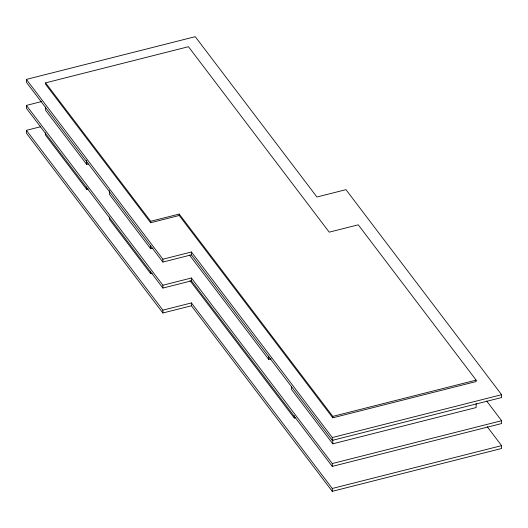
<?xml version="1.0" encoding="UTF-8"?>
<svg xmlns="http://www.w3.org/2000/svg" width="528" height="528" viewBox="0 0 528 528"><rect width="100%" height="100%" fill="white"/><g stroke="black" fill="none" stroke-linecap="round" stroke-linejoin="round"><path stroke-width="0.79" d="M26.4 79.398L195.241 36.676L316.939 197.003L345.965 189.664L501.6 394.7L501.6 397.544L332.277 440.385L191.433 254.839L191.433 251.988L162.888 259.208L26.4 79.398L26.4 82.243L162.888 262.06L191.433 254.839M45.586 82.856L188.456 46.708L329.221 232.155L358.248 224.816L476.137 380.12L476.137 381.546L332.785 417.813L179.21 215.49L179.21 214.071L150.665 221.291L45.586 82.856L45.586 84.282L150.665 222.717L179.21 215.49M486.684 401.056L501.6 420.71L501.6 423.555L332.277 466.396L191.433 280.85L162.888 288.07L26.4 108.253L26.4 105.409L41.534 101.581M487.179 426.637L501.6 445.632L501.6 448.483L332.277 491.324L191.433 305.771L162.888 312.992L26.4 133.181L26.4 130.33L40.735 126.707M45.586 107.098L45.586 110.293L86.651 164.386L88.242 163.984M45.586 132.766L45.586 135.214L86.651 189.314L88.242 188.912M109.54 190.549L109.54 194.542L150.665 248.728L153.047 248.12M109.54 217.015L109.54 219.47L150.665 273.649L152.249 273.247M26.4 105.409L162.888 285.219L191.433 277.999L332.277 463.551L332.277 466.396M26.4 130.33L162.888 310.147L191.433 302.927L332.277 488.473L332.277 491.324M189.46 255.011L268.719 359.423L271.108 358.822M189.948 280.573L294.287 418.037L295.878 417.635M179.21 214.071L332.785 416.387L476.137 380.12M191.433 251.988L332.277 437.54L501.6 394.7M291.608 386.384L291.608 389.578L332.785 443.824L476.137 407.557L476.137 403.557M332.277 463.551L501.6 420.71M332.277 488.473L501.6 445.632M332.785 416.387L332.785 417.813M332.785 439.831L332.785 443.824M332.277 437.54L332.277 440.385M294.287 415.582L294.287 418.037M268.719 356.228L268.719 359.423M191.433 277.999L191.433 280.85M191.433 302.927L191.433 305.771M162.888 259.208L162.888 262.06M162.888 285.219L162.888 288.07M162.888 310.147L162.888 312.992M150.665 221.291L150.665 222.717M150.665 245.533L150.665 248.728M150.665 271.194L150.665 273.649M86.651 160.393L86.651 164.386M86.651 186.859L86.651 189.314"/></g></svg>
